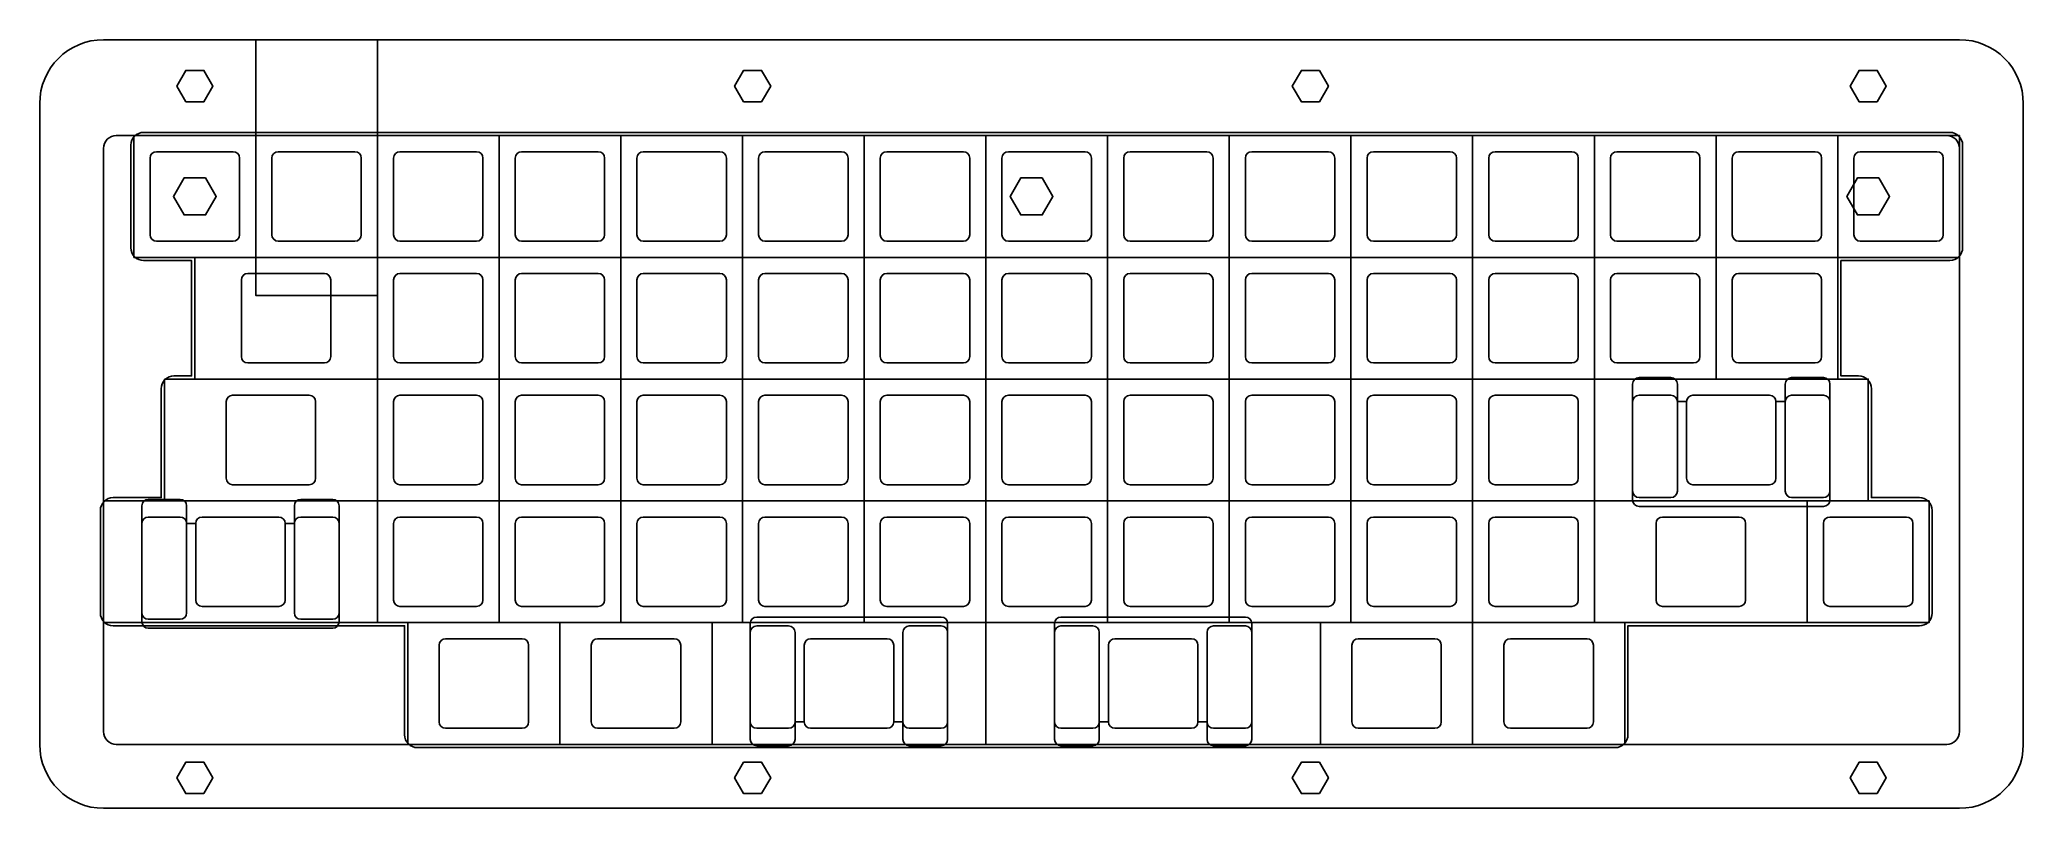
# Model space of a CAD drawing. Header units: millimetres. Extents: x 23 to 334, y 23 to 144.
import ezdxf

# ---------------------------------------------------------------- set-up
doc = ezdxf.new("R2010")
doc.units = ezdxf.units.MM

msp = doc.modelspace()

# ---------------------------------------------------------------- linework, layer by layer
for p, q in [((323.686705, 143.701838), (33.174205, 143.701838)), ((23.174205, 33.451838), (23.174205, 133.701838)), ((333.686705, 133.701838), (333.686705, 33.451838)), ((321.686705, 128.701838), (35.174205, 128.701838)), ((33.174205, 35.451838), (33.174205, 126.701838)), ((40.461705, 125.176838), (40.461705, 113.176838)), ((53.461705, 126.176838), (41.461705, 126.176838)), ((54.461705, 113.176838), (54.461705, 125.176838)), ((59.511705, 125.176838), (59.511705, 113.176838)), ((72.511705, 126.176838), (60.511705, 126.176838)), ((73.511705, 113.176838), (73.511705, 125.176838)), ((78.561705, 125.176838), (78.561705, 113.176838)), ((91.561705, 126.176838), (79.561705, 126.176838)), ((92.561705, 113.176838), (92.561705, 125.176838)), ((97.611705, 125.176838), (97.611705, 113.176838)), ((110.611705, 126.176838), (98.611705, 126.176838)), ((111.611705, 113.176838), (111.611705, 125.176838)), ((116.661705, 125.176838), (116.661705, 113.176838)), ((129.661705, 126.176838), (117.661705, 126.176838)), ((130.661705, 113.176838), (130.661705, 125.176838)), ((135.711705, 125.176838), (135.711705, 113.176838)), ((148.711705, 126.176838), (136.711705, 126.176838)), ((149.711705, 113.176838), (149.711705, 125.176838)), ((154.761705, 125.176838), (154.761705, 113.176838)), ((167.761705, 126.176838), (155.761705, 126.176838)), ((168.761705, 113.176838), (168.761705, 125.176838)), ((173.811705, 125.176838), (173.811705, 113.176838)), ((186.811705, 126.176838), (174.811705, 126.176838)), ((187.811705, 113.176838), (187.811705, 125.176838)), ((192.861705, 125.176838), (192.861705, 113.176838)), ((205.861705, 126.176838), (193.861705, 126.176838)), ((206.861705, 113.176838), (206.861705, 125.176838)), ((211.911705, 125.176838), (211.911705, 113.176838)), ((224.911705, 126.176838), (212.911705, 126.176838)), ((225.911705, 113.176838), (225.911705, 125.176838)), ((230.961705, 125.176838), (230.961705, 113.176838)), ((243.961705, 126.176838), (231.961705, 126.176838)), ((244.961705, 113.176838), (244.961705, 125.176838)), ((250.011705, 125.176838), (250.011705, 113.176838)), ((263.011705, 126.176838), (251.011705, 126.176838)), ((264.011705, 113.176838), (264.011705, 125.176838)), ((269.061705, 125.176838), (269.061705, 113.176838)), ((282.061705, 126.176838), (270.061705, 126.176838)), ((283.061705, 113.176838), (283.061705, 125.176838)), ((288.111705, 125.176838), (288.111705, 113.176838)), ((301.111705, 126.176838), (289.111705, 126.176838)), ((302.111705, 113.176838), (302.111705, 125.176838)), ((307.161705, 125.176838), (307.161705, 113.176838)), ((320.161705, 126.176838), (308.161705, 126.176838)), ((321.161705, 113.176838), (321.161705, 125.176838)), ((323.686705, 126.701838), (323.686705, 35.451838)), ((41.461705, 112.176838), (53.461705, 112.176838)), ((60.511705, 112.176838), (72.511705, 112.176838)), ((79.561705, 112.176838), (91.561705, 112.176838)), ((98.611705, 112.176838), (110.611705, 112.176838)), ((117.661705, 112.176838), (129.661705, 112.176838)), ((136.711705, 112.176838), (148.711705, 112.176838)), ((155.761705, 112.176838), (167.761705, 112.176838)), ((174.811705, 112.176838), (186.811705, 112.176838)), ((193.861705, 112.176838), (205.861705, 112.176838)), ((212.911705, 112.176838), (224.911705, 112.176838)), ((231.961705, 112.176838), (243.961705, 112.176838)), ((251.011705, 112.176838), (263.011705, 112.176838)), ((270.061705, 112.176838), (282.061705, 112.176838)), ((289.111705, 112.176838), (301.111705, 112.176838)), ((308.161705, 112.176838), (320.161705, 112.176838)), ((54.749205, 106.126838), (54.749205, 94.126838)), ((67.749205, 107.126838), (55.749205, 107.126838)), ((68.749205, 94.126838), (68.749205, 106.126838)), ((78.561705, 106.126838), (78.561705, 94.126838)), ((91.561705, 107.126838), (79.561705, 107.126838)), ((92.561705, 94.126838), (92.561705, 106.126838)), ((97.611705, 106.126838), (97.611705, 94.126838)), ((110.611705, 107.126838), (98.611705, 107.126838)), ((111.611705, 94.126838), (111.611705, 106.126838)), ((116.661705, 106.126838), (116.661705, 94.126838)), ((129.661705, 107.126838), (117.661705, 107.126838)), ((130.661705, 94.126838), (130.661705, 106.126838)), ((135.711705, 106.126838), (135.711705, 94.126838)), ((148.711705, 107.126838), (136.711705, 107.126838)), ((149.711705, 94.126838), (149.711705, 106.126838)), ((154.761705, 106.126838), (154.761705, 94.126838)), ((167.761705, 107.126838), (155.761705, 107.126838)), ((168.761705, 94.126838), (168.761705, 106.126838)), ((173.811705, 106.126838), (173.811705, 94.126838)), ((186.811705, 107.126838), (174.811705, 107.126838)), ((187.811705, 94.126838), (187.811705, 106.126838)), ((192.861705, 106.126838), (192.861705, 94.126838)), ((205.861705, 107.126838), (193.861705, 107.126838)), ((206.861705, 94.126838), (206.861705, 106.126838)), ((211.911705, 106.126838), (211.911705, 94.126838)), ((224.911705, 107.126838), (212.911705, 107.126838)), ((225.911705, 94.126838), (225.911705, 106.126838)), ((230.961705, 106.126838), (230.961705, 94.126838)), ((243.961705, 107.126838), (231.961705, 107.126838)), ((244.961705, 94.126838), (244.961705, 106.126838)), ((250.011705, 106.126838), (250.011705, 94.126838)), ((263.011705, 107.126838), (251.011705, 107.126838)), ((264.011705, 94.126838), (264.011705, 106.126838)), ((269.061705, 106.126838), (269.061705, 94.126838)), ((282.061705, 107.126838), (270.061705, 107.126838)), ((283.061705, 94.126838), (283.061705, 106.126838)), ((288.111705, 106.126838), (288.111705, 94.126838)), ((301.111705, 107.126838), (289.111705, 107.126838)), ((302.111705, 94.126838), (302.111705, 106.126838)), ((55.749205, 93.126838), (67.749205, 93.126838)), ((79.561705, 93.126838), (91.561705, 93.126838)), ((98.611705, 93.126838), (110.611705, 93.126838)), ((117.661705, 93.126838), (129.661705, 93.126838)), ((136.711705, 93.126838), (148.711705, 93.126838)), ((155.761705, 93.126838), (167.761705, 93.126838)), ((174.811705, 93.126838), (186.811705, 93.126838)), ((193.861705, 93.126838), (205.861705, 93.126838)), ((212.911705, 93.126838), (224.911705, 93.126838)), ((231.961705, 93.126838), (243.961705, 93.126838)), ((251.011705, 93.126838), (263.011705, 93.126838)), ((270.061705, 93.126838), (282.061705, 93.126838)), ((289.111705, 93.126838), (301.111705, 93.126838)), ((52.367955, 87.076838), (52.367955, 75.076838)), ((65.367955, 88.076838), (53.367955, 88.076838)), ((66.367955, 75.076838), (66.367955, 87.076838)), ((78.561705, 87.076838), (78.561705, 75.076838)), ((91.561705, 88.076838), (79.561705, 88.076838)), ((92.561705, 75.076838), (92.561705, 87.076838)), ((97.611705, 87.076838), (97.611705, 75.076838)), ((110.611705, 88.076838), (98.611705, 88.076838)), ((111.611705, 75.076838), (111.611705, 87.076838)), ((116.661705, 87.076838), (116.661705, 75.076838)), ((129.661705, 88.076838), (117.661705, 88.076838)), ((130.661705, 75.076838), (130.661705, 87.076838)), ((135.711705, 87.076838), (135.711705, 75.076838)), ((148.711705, 88.076838), (136.711705, 88.076838)), ((149.711705, 75.076838), (149.711705, 87.076838)), ((154.761705, 87.076838), (154.761705, 75.076838)), ((167.761705, 88.076838), (155.761705, 88.076838)), ((168.761705, 75.076838), (168.761705, 87.076838)), ((173.811705, 87.076838), (173.811705, 75.076838)), ((186.811705, 88.076838), (174.811705, 88.076838)), ((187.811705, 75.076838), (187.811705, 87.076838)), ((192.861705, 87.076838), (192.861705, 75.076838)), ((205.861705, 88.076838), (193.861705, 88.076838)), ((206.861705, 75.076838), (206.861705, 87.076838)), ((211.911705, 87.076838), (211.911705, 75.076838)), ((224.911705, 88.076838), (212.911705, 88.076838)), ((225.911705, 75.076838), (225.911705, 87.076838)), ((230.961705, 87.076838), (230.961705, 75.076838)), ((243.961705, 88.076838), (231.961705, 88.076838)), ((244.961705, 75.076838), (244.961705, 87.076838)), ((250.011705, 87.076838), (250.011705, 75.076838)), ((263.011705, 88.076838), (251.011705, 88.076838)), ((264.011705, 75.076838), (264.011705, 87.076838)), ((272.529955, 87.076838), (272.529955, 73.076838)), ((278.529955, 88.076838), (273.529955, 88.076838)), ((279.529955, 73.076838), (279.529955, 87.076838)), ((280.967955, 87.076838), (280.967955, 75.076838)), ((293.967955, 88.076838), (281.967955, 88.076838)), ((294.967955, 75.076838), (294.967955, 87.076838)), ((296.405955, 87.076838), (296.405955, 73.076838)), ((302.405955, 88.076838), (297.405955, 88.076838)), ((303.405955, 73.076838), (303.405955, 87.076838)), ((53.367955, 74.076838), (65.367955, 74.076838)), ((79.561705, 74.076838), (91.561705, 74.076838)), ((98.611705, 74.076838), (110.611705, 74.076838)), ((117.661705, 74.076838), (129.661705, 74.076838)), ((136.711705, 74.076838), (148.711705, 74.076838)), ((155.761705, 74.076838), (167.761705, 74.076838)), ((174.811705, 74.076838), (186.811705, 74.076838)), ((193.861705, 74.076838), (205.861705, 74.076838)), ((212.911705, 74.076838), (224.911705, 74.076838)), ((231.961705, 74.076838), (243.961705, 74.076838)), ((251.011705, 74.076838), (263.011705, 74.076838)), ((273.529955, 72.076838), (278.529955, 72.076838)), ((281.967955, 74.076838), (293.967955, 74.076838)), ((297.405955, 72.076838), (302.405955, 72.076838)), ((45.167455, 69.026838), (40.167455, 69.026838)), ((60.605455, 69.026838), (48.605455, 69.026838)), ((69.043455, 69.026838), (64.043455, 69.026838)), ((91.561705, 69.026838), (79.561705, 69.026838)), ((110.611705, 69.026838), (98.611705, 69.026838)), ((129.661705, 69.026838), (117.661705, 69.026838)), ((148.711705, 69.026838), (136.711705, 69.026838)), ((167.761705, 69.026838), (155.761705, 69.026838)), ((186.811705, 69.026838), (174.811705, 69.026838)), ((205.861705, 69.026838), (193.861705, 69.026838)), ((224.911705, 69.026838), (212.911705, 69.026838)), ((243.961705, 69.026838), (231.961705, 69.026838)), ((263.011705, 69.026838), (251.011705, 69.026838)), ((289.205455, 69.026838), (277.205455, 69.026838)), ((315.399205, 69.026838), (303.399205, 69.026838)), ((39.167455, 68.026838), (39.167455, 54.026838)), ((46.167455, 54.026838), (46.167455, 68.026838)), ((47.605455, 68.026838), (47.605455, 56.026838)), ((61.605455, 56.026838), (61.605455, 68.026838)), ((63.043455, 68.026838), (63.043455, 54.026838)), ((70.043455, 54.026838), (70.043455, 68.026838)), ((78.561705, 68.026838), (78.561705, 56.026838)), ((92.561705, 56.026838), (92.561705, 68.026838)), ((97.611705, 68.026838), (97.611705, 56.026838)), ((111.611705, 56.026838), (111.611705, 68.026838)), ((116.661705, 68.026838), (116.661705, 56.026838)), ((130.661705, 56.026838), (130.661705, 68.026838)), ((135.711705, 68.026838), (135.711705, 56.026838)), ((149.711705, 56.026838), (149.711705, 68.026838)), ((154.761705, 68.026838), (154.761705, 56.026838)), ((168.761705, 56.026838), (168.761705, 68.026838)), ((173.811705, 68.026838), (173.811705, 56.026838)), ((187.811705, 56.026838), (187.811705, 68.026838)), ((192.861705, 68.026838), (192.861705, 56.026838)), ((206.861705, 56.026838), (206.861705, 68.026838)), ((211.911705, 68.026838), (211.911705, 56.026838)), ((225.911705, 56.026838), (225.911705, 68.026838)), ((230.961705, 68.026838), (230.961705, 56.026838)), ((244.961705, 56.026838), (244.961705, 68.026838)), ((250.011705, 68.026838), (250.011705, 56.026838)), ((264.011705, 56.026838), (264.011705, 68.026838)), ((276.205455, 68.026838), (276.205455, 56.026838)), ((290.205455, 56.026838), (290.205455, 68.026838)), ((302.399205, 68.026838), (302.399205, 56.026838)), ((316.399205, 56.026838), (316.399205, 68.026838)), ((40.167455, 53.026838), (45.167455, 53.026838)), ((48.605455, 55.026838), (60.605455, 55.026838)), ((64.043455, 53.026838), (69.043455, 53.026838)), ((79.561705, 55.026838), (91.561705, 55.026838)), ((98.611705, 55.026838), (110.611705, 55.026838)), ((117.661705, 55.026838), (129.661705, 55.026838)), ((136.711705, 55.026838), (148.711705, 55.026838)), ((155.761705, 55.026838), (167.761705, 55.026838)), ((174.811705, 55.026838), (186.811705, 55.026838)), ((193.861705, 55.026838), (205.861705, 55.026838)), ((212.911705, 55.026838), (224.911705, 55.026838)), ((231.961705, 55.026838), (243.961705, 55.026838)), ((251.011705, 55.026838), (263.011705, 55.026838)), ((277.205455, 55.026838), (289.205455, 55.026838)), ((303.399205, 55.026838), (315.399205, 55.026838)), ((98.705455, 49.976838), (86.705455, 49.976838)), ((122.517955, 49.976838), (110.517955, 49.976838)), ((134.417455, 50.976838), (134.417455, 36.976838)), ((140.417455, 51.976838), (135.417455, 51.976838)), ((141.417455, 36.976838), (141.417455, 50.976838)), ((155.855455, 49.976838), (143.855455, 49.976838)), ((158.293455, 50.976838), (158.293455, 36.976838)), ((164.293455, 51.976838), (159.293455, 51.976838)), ((165.293455, 36.976838), (165.293455, 50.976838)), ((182.042455, 50.976838), (182.042455, 36.976838)), ((188.042455, 51.976838), (183.042455, 51.976838)), ((189.042455, 36.976838), (189.042455, 50.976838)), ((203.480455, 49.976838), (191.480455, 49.976838)), ((205.918455, 50.976838), (205.918455, 36.976838)), ((211.918455, 51.976838), (206.918455, 51.976838)), ((212.918455, 36.976838), (212.918455, 50.976838)), ((241.580455, 49.976838), (229.580455, 49.976838)), ((265.392955, 49.976838), (253.392955, 49.976838)), ((85.705455, 48.976838), (85.705455, 36.976838)), ((99.705455, 36.976838), (99.705455, 48.976838)), ((109.517955, 48.976838), (109.517955, 36.976838)), ((123.517955, 36.976838), (123.517955, 48.976838)), ((142.855455, 48.976838), (142.855455, 36.976838)), ((156.855455, 36.976838), (156.855455, 48.976838)), ((190.480455, 48.976838), (190.480455, 36.976838)), ((204.480455, 36.976838), (204.480455, 48.976838)), ((228.580455, 48.976838), (228.580455, 36.976838)), ((242.580455, 36.976838), (242.580455, 48.976838)), ((252.392955, 48.976838), (252.392955, 36.976838)), ((266.392955, 36.976838), (266.392955, 48.976838)), ((86.705455, 35.976838), (98.705455, 35.976838)), ((110.517955, 35.976838), (122.517955, 35.976838)), ((135.417455, 35.976838), (140.417455, 35.976838)), ((143.855455, 35.976838), (155.855455, 35.976838)), ((159.293455, 35.976838), (164.293455, 35.976838)), ((183.042455, 35.976838), (188.042455, 35.976838)), ((191.480455, 35.976838), (203.480455, 35.976838)), ((206.918455, 35.976838), (211.918455, 35.976838)), ((229.580455, 35.976838), (241.580455, 35.976838)), ((253.392955, 35.976838), (265.392955, 35.976838)), ((321.686705, 33.451838), (35.174205, 33.451838)), ((323.686705, 23.451838), (33.174205, 23.451838))]:
    msp.add_line(p, q)
at = {"color": 1}
for p, q in [((278.529955, 90.826838), (273.529955, 90.826838)), ((302.405955, 90.826838), (297.405955, 90.826838)), ((272.529955, 89.826838), (272.529955, 71.676838)), ((279.529955, 87.076838), (279.529955, 89.826838)), ((280.967955, 87.076838), (279.529955, 87.076838)), ((293.967955, 88.076838), (281.967955, 88.076838)), ((294.967955, 87.076838), (296.405955, 87.076838)), ((296.405955, 89.826838), (296.405955, 87.076838)), ((303.405955, 71.676838), (303.405955, 89.826838)), ((45.167455, 71.776838), (40.167455, 71.776838)), ((69.043455, 71.776838), (64.043455, 71.776838)), ((39.167455, 70.776838), (39.167455, 52.626838)), ((46.167455, 68.026838), (46.167455, 70.776838)), ((60.605455, 69.026838), (48.605455, 69.026838)), ((63.043455, 70.776838), (63.043455, 68.026838)), ((70.043455, 52.626838), (70.043455, 70.776838)), ((273.529955, 70.676838), (277.029955, 70.676838)), ((277.029955, 70.676838), (278.529955, 70.676838)), ((278.529955, 70.676838), (297.405955, 70.676838)), ((297.405955, 70.676838), (298.905955, 70.676838)), ((298.905955, 70.676838), (302.405955, 70.676838)), ((47.605455, 68.026838), (46.167455, 68.026838)), ((61.605455, 68.026838), (63.043455, 68.026838)), ((138.917455, 53.376838), (135.417455, 53.376838)), ((140.417455, 53.376838), (138.917455, 53.376838)), ((159.293455, 53.376838), (140.417455, 53.376838)), ((160.793455, 53.376838), (159.293455, 53.376838)), ((164.293455, 53.376838), (160.793455, 53.376838)), ((186.542455, 53.376838), (183.042455, 53.376838)), ((188.042455, 53.376838), (186.542455, 53.376838)), ((206.918455, 53.376838), (188.042455, 53.376838)), ((208.418455, 53.376838), (206.918455, 53.376838)), ((211.918455, 53.376838), (208.418455, 53.376838)), ((40.167455, 51.626838), (43.667455, 51.626838)), ((43.667455, 51.626838), (45.167455, 51.626838)), ((45.167455, 51.626838), (64.043455, 51.626838)), ((64.043455, 51.626838), (65.543455, 51.626838)), ((65.543455, 51.626838), (69.043455, 51.626838)), ((134.417455, 52.376838), (134.417455, 34.226838)), ((165.293455, 34.226838), (165.293455, 52.376838)), ((182.042455, 52.376838), (182.042455, 34.226838)), ((212.918455, 34.226838), (212.918455, 52.376838)), ((141.417455, 34.226838), (141.417455, 36.976838)), ((142.855455, 36.976838), (141.417455, 36.976838)), ((143.855455, 35.976838), (155.855455, 35.976838)), ((156.855455, 36.976838), (158.293455, 36.976838)), ((158.293455, 36.976838), (158.293455, 34.226838)), ((189.042455, 34.226838), (189.042455, 36.976838)), ((190.480455, 36.976838), (189.042455, 36.976838)), ((191.480455, 35.976838), (203.480455, 35.976838)), ((204.480455, 36.976838), (205.918455, 36.976838)), ((205.918455, 36.976838), (205.918455, 34.226838)), ((135.417455, 33.226838), (140.417455, 33.226838)), ((159.293455, 33.226838), (164.293455, 33.226838)), ((183.042455, 33.226838), (188.042455, 33.226838)), ((206.918455, 33.226838), (211.918455, 33.226838))]:
    msp.add_line(p, q, dxfattribs=at)
msp.add_lwpolyline([(56.986705, 143.701838), (56.986705, 103.701839), (76.036705, 103.701839), (76.036705, 143.701838)])
for points in [[(46.047197, 134.001838), (44.632689, 136.451838), (46.047197, 138.901838), (48.876213, 138.901838), (50.290721, 136.451838), (48.876213, 134.001838)], [(49.136705, 122.078022), (50.811705, 119.176837), (49.136705, 116.275652), (45.786705, 116.275652), (44.111705, 119.176837), (45.786705, 122.078022)], [(180.105593, 122.077781), (181.780593, 119.176596), (180.105593, 116.275411), (176.755593, 116.275411), (175.080593, 119.176596), (176.755593, 122.077781)], [(311.074205, 122.078023), (312.749205, 119.176838), (311.074205, 116.275653), (307.724205, 116.275653), (306.049205, 119.176838), (307.724205, 122.078023)]]:
    msp.add_lwpolyline(points, close=True)
at = {"color": 0}
for points in [[(136.188713, 134.001838), (137.603221, 136.451838), (136.188713, 138.901838), (133.359697, 138.901838), (131.945189, 136.451838), (133.359697, 134.001838)], [(223.501213, 134.001838), (224.915721, 136.451838), (223.501213, 138.901838), (220.672197, 138.901838), (219.257689, 136.451838), (220.672197, 134.001838)], [(310.813713, 134.001838), (312.228221, 136.451838), (310.813713, 138.901838), (307.984697, 138.901838), (306.570189, 136.451838), (307.984697, 134.001838)], [(48.876213, 25.751838), (50.290721, 28.201838), (48.876213, 30.651838), (46.047197, 30.651838), (44.632689, 28.201838), (46.047197, 25.751838)], [(136.188713, 25.751838), (137.603221, 28.201838), (136.188713, 30.651838), (133.359697, 30.651838), (131.945189, 28.201838), (133.359697, 25.751838)], [(223.501213, 25.751838), (224.915721, 28.201838), (223.501213, 30.651838), (220.672197, 30.651838), (219.257689, 28.201838), (220.672197, 25.751838)], [(310.813713, 25.751838), (312.228221, 28.201838), (310.813713, 30.651838), (307.984697, 30.651838), (306.570189, 28.201838), (307.984697, 25.751838)]]:
    msp.add_lwpolyline(points, close=True, dxfattribs=at)
at = {"color": 3}
msp.add_lwpolyline([(80.299205, 34.951838, 0.414214), (82.299205, 32.951838), (269.799205, 32.951838, 0.414214), (271.799205, 34.951838), (271.799205, 52.001838), (317.424205, 52.001838, 0.414214), (319.424205, 54.001838), (319.424205, 70.051838, 0.414214), (317.424205, 72.051838), (309.899205, 72.051838), (309.899205, 89.101838, 0.414214), (307.899205, 91.101838), (305.136705, 91.101838), (305.136705, 109.151838), (322.186705, 109.151838, 0.414214), (324.186705, 111.151838), (324.186705, 127.201838, 0.414214), (322.186705, 129.201838), (39.436705, 129.201838, 0.414214), (37.436705, 127.201838), (37.436705, 111.151838, 0.414214), (39.436705, 109.151838), (46.961705, 109.151838), (46.961705, 91.101838), (44.199205, 91.101838, 0.414214), (42.199205, 89.101838), (42.199205, 72.051838), (34.674205, 72.051838, 0.414214), (32.674205, 70.051838), (32.674205, 54.001838, 0.414214), (34.674205, 52.001838), (80.299205, 52.001838)], format="xyb", close=True, dxfattribs=at)
at = {"color": 4}
for points in [[(37.936705, 128.701838), (56.986705, 128.701838), (56.986705, 109.651838), (37.936705, 109.651838)], [(56.986705, 128.701838), (76.036705, 128.701838), (76.036705, 109.651838), (56.986705, 109.651838)], [(76.036705, 128.701838), (95.086705, 128.701838), (95.086705, 109.651838), (76.036705, 109.651838)], [(95.086705, 128.701838), (114.136705, 128.701838), (114.136705, 109.651838), (95.086705, 109.651838)], [(114.136705, 128.701838), (133.186705, 128.701838), (133.186705, 109.651838), (114.136705, 109.651838)], [(133.186705, 128.701838), (152.236705, 128.701838), (152.236705, 109.651838), (133.186705, 109.651838)], [(152.236705, 128.701838), (171.286705, 128.701838), (171.286705, 109.651838), (152.236705, 109.651838)], [(171.286705, 128.701838), (190.336705, 128.701838), (190.336705, 109.651838), (171.286705, 109.651838)], [(190.336705, 128.701838), (209.386705, 128.701838), (209.386705, 109.651838), (190.336705, 109.651838)], [(209.386705, 128.701838), (228.436705, 128.701838), (228.436705, 109.651838), (209.386705, 109.651838)], [(228.436705, 128.701838), (247.486705, 128.701838), (247.486705, 109.651838), (228.436705, 109.651838)], [(247.486705, 128.701838), (266.536705, 128.701838), (266.536705, 109.651838), (247.486705, 109.651838)], [(266.536705, 128.701838), (285.586705, 128.701838), (285.586705, 109.651838), (266.536705, 109.651838)], [(285.586705, 128.701838), (304.636705, 128.701838), (304.636705, 109.651838), (285.586705, 109.651838)], [(304.636705, 128.701838), (323.686705, 128.701838), (323.686705, 109.651838), (304.636705, 109.651838)], [(47.461705, 109.651838), (76.036705, 109.651838), (76.036705, 90.601838), (47.461705, 90.601838)], [(76.036705, 109.651838), (95.086705, 109.651838), (95.086705, 90.601838), (76.036705, 90.601838)], [(95.086705, 109.651838), (114.136705, 109.651838), (114.136705, 90.601838), (95.086705, 90.601838)], [(114.136705, 109.651838), (133.186705, 109.651838), (133.186705, 90.601838), (114.136705, 90.601838)], [(133.186705, 109.651838), (152.236705, 109.651838), (152.236705, 90.601838), (133.186705, 90.601838)], [(152.236705, 109.651838), (171.286705, 109.651838), (171.286705, 90.601838), (152.236705, 90.601838)], [(171.286705, 109.651838), (190.336705, 109.651838), (190.336705, 90.601838), (171.286705, 90.601838)], [(190.336705, 109.651838), (209.386705, 109.651838), (209.386705, 90.601838), (190.336705, 90.601838)], [(209.386705, 109.651838), (228.436705, 109.651838), (228.436705, 90.601838), (209.386705, 90.601838)], [(228.436705, 109.651838), (247.486705, 109.651838), (247.486705, 90.601838), (228.436705, 90.601838)], [(247.486705, 109.651838), (266.536705, 109.651838), (266.536705, 90.601838), (247.486705, 90.601838)], [(266.536705, 109.651838), (285.586705, 109.651838), (285.586705, 90.601838), (266.536705, 90.601838)], [(285.586705, 109.651838), (304.636705, 109.651838), (304.636705, 90.601838), (285.586705, 90.601838)], [(42.699205, 90.601838), (76.036705, 90.601838), (76.036705, 71.551838), (42.699205, 71.551838)], [(76.036705, 90.601838), (95.086705, 90.601838), (95.086705, 71.551838), (76.036705, 71.551838)], [(95.086705, 90.601838), (114.136705, 90.601838), (114.136705, 71.551838), (95.086705, 71.551838)], [(114.136705, 90.601839), (133.186705, 90.601839), (133.186705, 71.551839), (114.136705, 71.551839)], [(133.186703, 90.601839), (152.236703, 90.601839), (152.236703, 71.551839), (133.186703, 71.551839)], [(152.236705, 90.601838), (171.286705, 90.601838), (171.286705, 71.551838), (152.236705, 71.551838)], [(171.286705, 90.601838), (190.336705, 90.601838), (190.336705, 71.551838), (171.286705, 71.551838)], [(190.336705, 90.601838), (209.386705, 90.601838), (209.386705, 71.551838), (190.336705, 71.551838)], [(209.386705, 90.601838), (228.436705, 90.601838), (228.436705, 71.551838), (209.386705, 71.551838)], [(228.436705, 90.601838), (247.486705, 90.601838), (247.486705, 71.551838), (228.436705, 71.551838)], [(247.486705, 90.601838), (266.536705, 90.601838), (266.536705, 71.551838), (247.486705, 71.551838)], [(266.536705, 90.601838), (309.399205, 90.601838), (309.399205, 71.551838), (266.536705, 71.551838)], [(33.174205, 71.551838), (76.036705, 71.551838), (76.036705, 52.501838), (33.174205, 52.501838)], [(76.036705, 71.551838), (95.086705, 71.551838), (95.086705, 52.501838), (76.036705, 52.501838)], [(95.086705, 71.551838), (114.136705, 71.551838), (114.136705, 52.501838), (95.086705, 52.501838)], [(114.136705, 71.551838), (133.186705, 71.551838), (133.186705, 52.501838), (114.136705, 52.501838)], [(133.186703, 71.55184), (152.236703, 71.55184), (152.236703, 52.50184), (133.186703, 52.50184)], [(152.236703, 71.551839), (171.286703, 71.551839), (171.286703, 52.501839), (152.236703, 52.501839)], [(171.286705, 71.551838), (190.336705, 71.551838), (190.336705, 52.501838), (171.286705, 52.501838)], [(190.336705, 71.551838), (209.386705, 71.551838), (209.386705, 52.501838), (190.336705, 52.501838)], [(209.386705, 71.551838), (228.436705, 71.551838), (228.436705, 52.501838), (209.386705, 52.501838)], [(228.436705, 71.551838), (247.486705, 71.551838), (247.486705, 52.501838), (228.436705, 52.501838)], [(247.486705, 71.551838), (266.536705, 71.551838), (266.536705, 52.501838), (247.486705, 52.501838)], [(266.536705, 71.551838), (299.874205, 71.551838), (299.874205, 52.501838), (266.536705, 52.501838)], [(299.874205, 71.551838), (318.924205, 71.551838), (318.924205, 52.501838), (299.874205, 52.501838)], [(80.799205, 52.501838), (104.611705, 52.501838), (104.611705, 33.451838), (80.799205, 33.451838)], [(104.611705, 52.501838), (128.424205, 52.501838), (128.424205, 33.451838), (104.611705, 33.451838)], [(128.424205, 52.501838), (171.286705, 52.501838), (171.286705, 33.451838), (128.424205, 33.451838)], [(171.286705, 52.501838), (223.674205, 52.501838), (223.674205, 33.451838), (171.286705, 33.451838)], [(223.674205, 52.501838), (247.486705, 52.501838), (247.486705, 33.451838), (223.674205, 33.451838)], [(247.486705, 52.501838), (271.299205, 52.501838), (271.299205, 33.451838), (247.486705, 33.451838)]]:
    msp.add_lwpolyline(points, close=True, dxfattribs=at)
for centre, radius, start, end in [((33.174205, 133.701838), 10, 90, 180), ((323.686705, 133.701838), 10, 0, 90), ((35.174205, 126.701838), 2, 90, 180), ((321.686705, 126.701838), 2, 0, 90), ((41.461705, 125.176838), 1, 90, 180), ((53.461705, 125.176838), 1, 0, 90), ((60.511705, 125.176838), 1, 90, 180), ((72.511705, 125.176838), 1, 0, 90), ((79.561705, 125.176838), 1, 90, 180), ((91.561705, 125.176838), 1, 0, 90), ((98.611705, 125.176838), 1, 90, 180), ((110.611705, 125.176838), 1, 0, 90), ((117.661705, 125.176838), 1, 90, 180), ((129.661705, 125.176838), 1, 0, 90), ((136.711705, 125.176838), 1, 90, 180), ((148.711705, 125.176838), 1, 0, 90), ((155.761705, 125.176838), 1, 90, 180), ((167.761705, 125.176838), 1, 0, 90), ((174.811705, 125.176838), 1, 90, 180), ((186.811705, 125.176838), 1, 0, 90), ((193.861705, 125.176838), 1, 90, 180), ((205.861705, 125.176838), 1, 0, 90), ((212.911705, 125.176838), 1, 90, 180), ((224.911705, 125.176838), 1, 0, 90), ((231.961705, 125.176838), 1, 90, 180), ((243.961705, 125.176838), 1, 0, 90), ((251.011705, 125.176838), 1, 90, 180), ((263.011705, 125.176838), 1, 0, 90), ((270.061705, 125.176838), 1, 90, 180), ((282.061705, 125.176838), 1, 0, 90), ((289.111705, 125.176838), 1, 90, 180), ((301.111705, 125.176838), 1, 0, 90), ((308.161705, 125.176838), 1, 90, 180), ((320.161705, 125.176838), 1, 0, 90), ((41.461705, 113.176838), 1, 180, 270), ((53.461705, 113.176838), 1, 270, 0), ((60.511705, 113.176838), 1, 180, 270), ((72.511705, 113.176838), 1, 270, 0), ((79.561705, 113.176838), 1, 180, 270), ((91.561705, 113.176838), 1, 270, 0), ((98.611705, 113.176838), 1, 180, 270), ((110.611705, 113.176838), 1, 270, 0), ((117.661705, 113.176838), 1, 180, 270), ((129.661705, 113.176838), 1, 270, 0), ((136.711705, 113.176838), 1, 180, 270), ((148.711705, 113.176838), 1, 270, 0), ((155.761705, 113.176838), 1, 180, 270), ((167.761705, 113.176838), 1, 270, 0), ((174.811705, 113.176838), 1, 180, 270), ((186.811705, 113.176838), 1, 270, 0), ((193.861705, 113.176838), 1, 180, 270), ((205.861705, 113.176838), 1, 270, 0), ((212.911705, 113.176838), 1, 180, 270), ((224.911705, 113.176838), 1, 270, 0), ((231.961705, 113.176838), 1, 180, 270), ((243.961705, 113.176838), 1, 270, 0), ((251.011705, 113.176838), 1, 180, 270), ((263.011705, 113.176838), 1, 270, 0), ((270.061705, 113.176838), 1, 180, 270), ((282.061705, 113.176838), 1, 270, 0), ((289.111705, 113.176838), 1, 180, 270), ((301.111705, 113.176838), 1, 270, 0), ((308.161705, 113.176838), 1, 180, 270), ((320.161705, 113.176838), 1, 270, 0), ((55.749205, 106.126838), 1, 90, 180), ((67.749205, 106.126838), 1, 0, 90), ((79.561705, 106.126838), 1, 90, 180), ((91.561705, 106.126838), 1, 0, 90), ((98.611705, 106.126838), 1, 90, 180), ((110.611705, 106.126838), 1, 0, 90), ((117.661705, 106.126838), 1, 90, 180), ((129.661705, 106.126838), 1, 0, 90), ((136.711705, 106.126838), 1, 90, 180), ((148.711705, 106.126838), 1, 0, 90), ((155.761705, 106.126838), 1, 90, 180), ((167.761705, 106.126838), 1, 0, 90), ((174.811705, 106.126838), 1, 90, 180), ((186.811705, 106.126838), 1, 0, 90), ((193.861705, 106.126838), 1, 90, 180), ((205.861705, 106.126838), 1, 0, 90), ((212.911705, 106.126838), 1, 90, 180), ((224.911705, 106.126838), 1, 0, 90), ((231.961705, 106.126838), 1, 90, 180), ((243.961705, 106.126838), 1, 0, 90), ((251.011705, 106.126838), 1, 90, 180), ((263.011705, 106.126838), 1, 0, 90), ((270.061705, 106.126838), 1, 90, 180), ((282.061705, 106.126838), 1, 0, 90), ((289.111705, 106.126838), 1, 90, 180), ((301.111705, 106.126838), 1, 0, 90), ((55.749205, 94.126838), 1, 180, 270), ((67.749205, 94.126838), 1, 270, 0), ((79.561705, 94.126838), 1, 180, 270), ((91.561705, 94.126838), 1, 270, 0), ((98.611705, 94.126838), 1, 180, 270), ((110.611705, 94.126838), 1, 270, 0), ((117.661705, 94.126838), 1, 180, 270), ((129.661705, 94.126838), 1, 270, 0), ((136.711705, 94.126838), 1, 180, 270), ((148.711705, 94.126838), 1, 270, 0), ((155.761705, 94.126838), 1, 180, 270), ((167.761705, 94.126838), 1, 270, 0), ((174.811705, 94.126838), 1, 180, 270), ((186.811705, 94.126838), 1, 270, 0), ((193.861705, 94.126838), 1, 180, 270), ((205.861705, 94.126838), 1, 270, 0), ((212.911705, 94.126838), 1, 180, 270), ((224.911705, 94.126838), 1, 270, 0), ((231.961705, 94.126838), 1, 180, 270), ((243.961705, 94.126838), 1, 270, 0), ((251.011705, 94.126838), 1, 180, 270), ((263.011705, 94.126838), 1, 270, 0), ((270.061705, 94.126838), 1, 180, 270), ((282.061705, 94.126838), 1, 270, 0), ((289.111705, 94.126838), 1, 180, 270), ((301.111705, 94.126838), 1, 270, 0), ((53.367955, 87.076838), 1, 90, 180), ((65.367955, 87.076838), 1, 0, 90), ((79.561705, 87.076838), 1, 90, 180), ((91.561705, 87.076838), 1, 0, 90), ((98.611705, 87.076838), 1, 90, 180), ((110.611705, 87.076838), 1, 0, 90), ((117.661705, 87.076838), 1, 90, 180), ((129.661705, 87.076838), 1, 0, 90), ((136.711705, 87.076838), 1, 90, 180), ((148.711705, 87.076838), 1, 0, 90), ((155.761705, 87.076838), 1, 90, 180), ((167.761705, 87.076838), 1, 0, 90), ((174.811705, 87.076838), 1, 90, 180), ((186.811705, 87.076838), 1, 0, 90), ((193.861705, 87.076838), 1, 90, 180), ((205.861705, 87.076838), 1, 0, 90), ((212.911705, 87.076838), 1, 90, 180), ((224.911705, 87.076838), 1, 0, 90), ((231.961705, 87.076838), 1, 90, 180), ((243.961705, 87.076838), 1, 0, 90), ((251.011705, 87.076838), 1, 90, 180), ((263.011705, 87.076838), 1, 0, 90), ((273.529955, 87.076838), 1, 90, 180), ((278.529955, 87.076838), 1, 0, 90), ((281.967955, 87.076838), 1, 90, 180), ((293.967955, 87.076838), 1, 0, 90), ((297.405955, 87.076838), 1, 90, 180), ((302.405955, 87.076838), 1, 0, 90), ((53.367955, 75.076838), 1, 180, 270), ((65.367955, 75.076838), 1, 270, 0), ((79.561705, 75.076838), 1, 180, 270), ((91.561705, 75.076838), 1, 270, 0), ((98.611705, 75.076838), 1, 180, 270), ((110.611705, 75.076838), 1, 270, 0), ((117.661705, 75.076838), 1, 180, 270), ((129.661705, 75.076838), 1, 270, 0), ((136.711705, 75.076838), 1, 180, 270), ((148.711705, 75.076838), 1, 270, 0), ((155.761705, 75.076838), 1, 180, 270), ((167.761705, 75.076838), 1, 270, 0), ((174.811705, 75.076838), 1, 180, 270), ((186.811705, 75.076838), 1, 270, 0), ((193.861705, 75.076838), 1, 180, 270), ((205.861705, 75.076838), 1, 270, 0), ((212.911705, 75.076838), 1, 180, 270), ((224.911705, 75.076838), 1, 270, 0), ((231.961705, 75.076838), 1, 180, 270), ((243.961705, 75.076838), 1, 270, 0), ((251.011705, 75.076838), 1, 180, 270), ((263.011705, 75.076838), 1, 270, 0), ((281.967955, 75.076838), 1, 180, 270), ((293.967955, 75.076838), 1, 270, 0), ((273.529955, 73.076838), 1, 180, 270), ((278.529955, 73.076838), 1, 270, 0), ((297.405955, 73.076838), 1, 180, 270), ((302.405955, 73.076838), 1, 270, 0), ((40.167455, 68.026838), 1, 90, 180), ((45.167455, 68.026838), 1, 0, 90), ((48.605455, 68.026838), 1, 90, 180), ((60.605455, 68.026838), 1, 0, 90), ((64.043455, 68.026838), 1, 90, 180), ((69.043455, 68.026838), 1, 0, 90), ((79.561705, 68.026838), 1, 90, 180), ((91.561705, 68.026838), 1, 0, 90), ((98.611705, 68.026838), 1, 90, 180), ((110.611705, 68.026838), 1, 0, 90), ((117.661705, 68.026838), 1, 90, 180), ((129.661705, 68.026838), 1, 0, 90), ((136.711705, 68.026838), 1, 90, 180), ((148.711705, 68.026838), 1, 0, 90), ((155.761705, 68.026838), 1, 90, 180), ((167.761705, 68.026838), 1, 0, 90), ((174.811705, 68.026838), 1, 90, 180), ((186.811705, 68.026838), 1, 0, 90), ((193.861705, 68.026838), 1, 90, 180), ((205.861705, 68.026838), 1, 0, 90), ((212.911705, 68.026838), 1, 90, 180), ((224.911705, 68.026838), 1, 0, 90), ((231.961705, 68.026838), 1, 90, 180), ((243.961705, 68.026838), 1, 0, 90), ((251.011705, 68.026838), 1, 90, 180), ((263.011705, 68.026838), 1, 0, 90), ((277.205455, 68.026838), 1, 90, 180), ((289.205455, 68.026838), 1, 0, 90), ((303.399205, 68.026838), 1, 90, 180), ((315.399205, 68.026838), 1, 0, 90), ((48.605455, 56.026838), 1, 180, 270), ((60.605455, 56.026838), 1, 270, 0), ((79.561705, 56.026838), 1, 180, 270), ((91.561705, 56.026838), 1, 270, 0), ((98.611705, 56.026838), 1, 180, 270), ((110.611705, 56.026838), 1, 270, 0), ((117.661705, 56.026838), 1, 180, 270), ((129.661705, 56.026838), 1, 270, 0), ((136.711705, 56.026838), 1, 180, 270), ((148.711705, 56.026838), 1, 270, 0), ((155.761705, 56.026838), 1, 180, 270), ((167.761705, 56.026838), 1, 270, 0), ((174.811705, 56.026838), 1, 180, 270), ((186.811705, 56.026838), 1, 270, 0), ((193.861705, 56.026838), 1, 180, 270), ((205.861705, 56.026838), 1, 270, 0), ((212.911705, 56.026838), 1, 180, 270), ((224.911705, 56.026838), 1, 270, 0), ((231.961705, 56.026838), 1, 180, 270), ((243.961705, 56.026838), 1, 270, 0), ((251.011705, 56.026838), 1, 180, 270), ((263.011705, 56.026838), 1, 270, 0), ((277.205455, 56.026838), 1, 180, 270), ((289.205455, 56.026838), 1, 270, 0), ((303.399205, 56.026838), 1, 180, 270), ((315.399205, 56.026838), 1, 270, 0), ((40.167455, 54.026838), 1, 180, 270), ((45.167455, 54.026838), 1, 270, 0), ((64.043455, 54.026838), 1, 180, 270), ((69.043455, 54.026838), 1, 270, 0), ((86.705455, 48.976838), 1, 90, 180), ((98.705455, 48.976838), 1, 0, 90), ((110.517955, 48.976838), 1, 90, 180), ((122.517955, 48.976838), 1, 0, 90), ((135.417455, 50.976838), 1, 90, 180), ((140.417455, 50.976838), 1, 0, 90), ((143.855455, 48.976838), 1, 90, 180), ((155.855455, 48.976838), 1, 0, 90), ((159.293455, 50.976838), 1, 90, 180), ((164.293455, 50.976838), 1, 0, 90), ((183.042455, 50.976838), 1, 90, 180), ((188.042455, 50.976838), 1, 0, 90), ((191.480455, 48.976838), 1, 90, 180), ((203.480455, 48.976838), 1, 0, 90), ((206.918455, 50.976838), 1, 90, 180), ((211.918455, 50.976838), 1, 0, 90), ((229.580455, 48.976838), 1, 90, 180), ((241.580455, 48.976838), 1, 0, 90), ((253.392955, 48.976838), 1, 90, 180), ((265.392955, 48.976838), 1, 0, 90), ((35.174205, 35.451838), 2, 180, 270), ((86.705455, 36.976838), 1, 180, 270), ((98.705455, 36.976838), 1, 270, 0), ((110.517955, 36.976838), 1, 180, 270), ((122.517955, 36.976838), 1, 270, 0), ((135.417455, 36.976838), 1, 180, 270), ((140.417455, 36.976838), 1, 270, 0), ((143.855455, 36.976838), 1, 180, 270), ((155.855455, 36.976838), 1, 270, 0), ((159.293455, 36.976838), 1, 180, 270), ((164.293455, 36.976838), 1, 270, 0), ((183.042455, 36.976838), 1, 180, 270), ((188.042455, 36.976838), 1, 270, 0), ((191.480455, 36.976838), 1, 180, 270), ((203.480455, 36.976838), 1, 270, 0), ((206.918455, 36.976838), 1, 180, 270), ((211.918455, 36.976838), 1, 270, 0), ((229.580455, 36.976838), 1, 180, 270), ((241.580455, 36.976838), 1, 270, 0), ((253.392955, 36.976838), 1, 180, 270), ((265.392955, 36.976838), 1, 270, 0), ((321.686705, 35.451838), 2, 270, 0), ((33.174205, 33.451838), 10, 180, 270), ((323.686705, 33.451838), 10, 270, 0)]:
    msp.add_arc(centre, radius, start, end)
at = {"color": 1}
for centre, start, end in [((273.529955, 89.826838), 90, 180), ((278.529955, 89.826838), 0, 90), ((297.405955, 89.826838), 90, 180), ((302.405955, 89.826838), 0, 90), ((281.967955, 87.076838), 90, 180), ((293.967955, 87.076838), 0, 90), ((40.167455, 70.776838), 90, 180), ((45.167455, 70.776838), 0, 90), ((64.043455, 70.776838), 90, 180), ((69.043455, 70.776838), 0, 90), ((273.529955, 71.676838), 180, 270), ((302.405955, 71.676838), 270, 0), ((48.605455, 68.026838), 90, 180), ((60.605455, 68.026838), 0, 90), ((135.417455, 52.376838), 90, 180), ((164.293455, 52.376838), 0, 90), ((183.042455, 52.376838), 90, 180), ((211.918455, 52.376838), 0, 90), ((40.167455, 52.626838), 180, 270), ((69.043455, 52.626838), 270, 0), ((135.417455, 34.226838), 180, 270), ((140.417455, 34.226838), 270, 0), ((143.855455, 36.976838), 180, 270), ((155.855455, 36.976838), 270, 0), ((159.293455, 34.226838), 180, 270), ((164.293455, 34.226838), 270, 0), ((183.042455, 34.226838), 180, 270), ((188.042455, 34.226838), 270, 0), ((191.480455, 36.976838), 180, 270), ((203.480455, 36.976838), 270, 0), ((206.918455, 34.226838), 180, 270), ((211.918455, 34.226838), 270, 0)]:
    msp.add_arc(centre, 1, start, end, dxfattribs=at)

doc.saveas('drawing.dxf')
